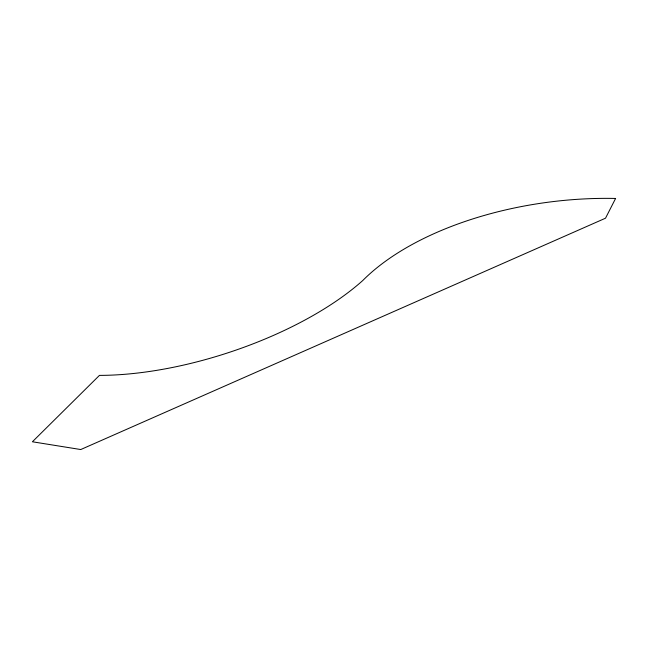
<?xml version="1.0" encoding="UTF-8"?>
<svg xmlns="http://www.w3.org/2000/svg" width="648" height="648" viewBox="0 0 648 648"><rect width="100%" height="100%" fill="white"/><g stroke="black" fill="none" stroke-linecap="round" stroke-linejoin="round"><path stroke-width="0.97" d="M615.6 198.458L605.515 218.198L80.757 449.542L32.4 441.774L99.444 375.386A206.898 84.783 -18 0 0 362.767 280.527A233.62 119.993 -7.4 0 1 615.6 198.458"/></g></svg>
